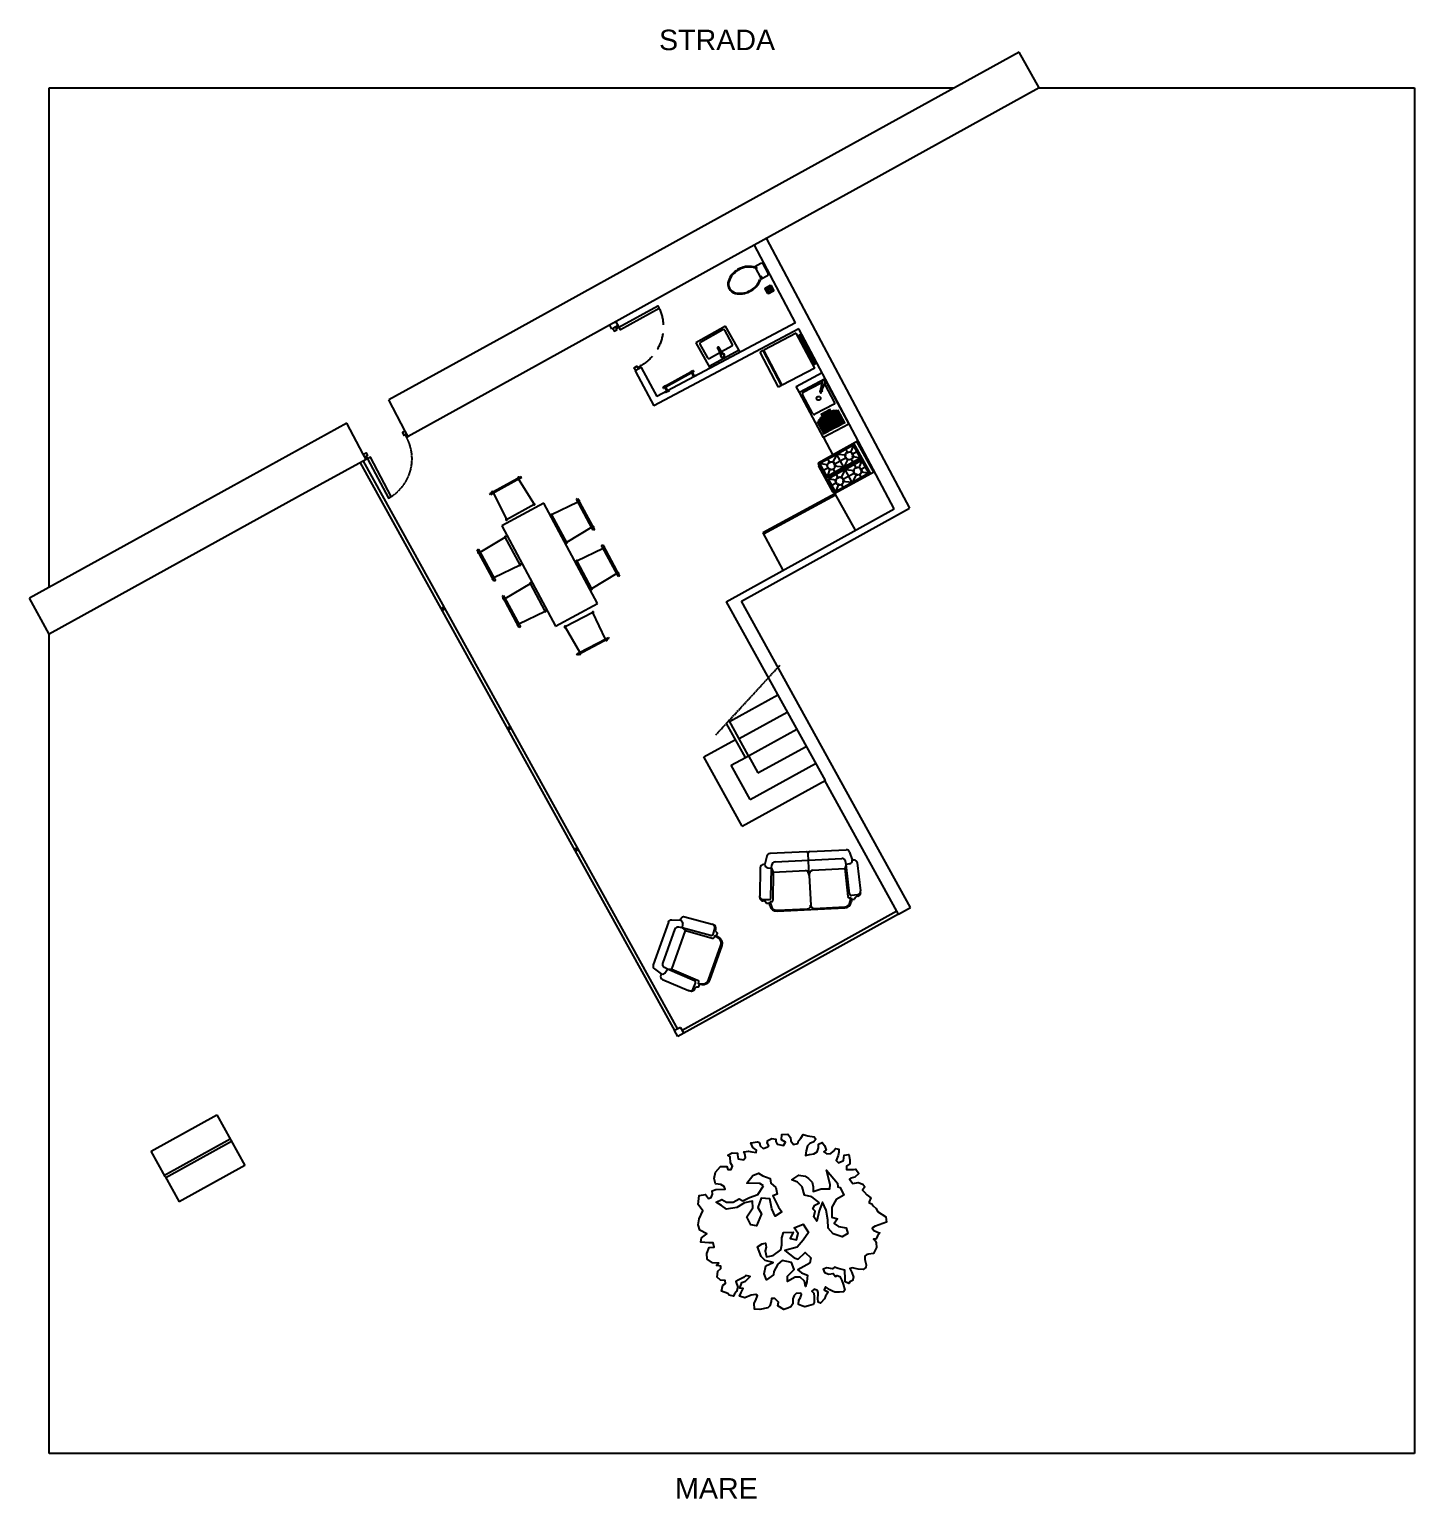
# Model space of a CAD drawing. Header units: millimetres. Extents: x 1253 to 3282, y -1694 to 2809.
# Drawn here: x 1253 to 3282, y -1694 to 458 of the extents above; entities that cross this region are included whole.
import ezdxf

# ---------------------------------------------------------------- set-up
doc = ezdxf.new("R2010")
doc.units = ezdxf.units.MM
doc.linetypes.add('ACAD_ISO04W100', pattern=[30, 24, -3, 0, -3])
doc.linetypes.add('HIDDEN', pattern=[0.375, 0.25, -0.125])
for name, color, linetype in [('A-DOOR-FULL', 3, 'Continuous'), ('A-FLOOR-STRS', 3, 'Continuous'), ('A-FURN', 9, 'Continuous'), ('A-GLAZ-FULL', 4, 'Continuous'), ('A-WALL-FULL-EXTR', 1, 'Continuous'), ('A-WALL-FULL-INTR', 2, 'Continuous'), ('ALBERO_PRUNUS', 116, 'Continuous')]:
    doc.layers.add(name, color=color, linetype=linetype)
doc.styles.get("Standard").update_dxf_attribs({"font": 'arial.ttf'})

# ---------------------------------------------------------------- blocks, each defined once
blk = doc.blocks.new('DOOR-65')
for points in [[(-0.07, 0.74), (-0.07, 0.09), (-0.025, 0.09), (-0.025, 0.74), (-0.07, 0.74)], [(-0.675, 0.09), (-0.7, 0.09), (-0.7, 0), (-0.655, 0), (-0.655, 0.045), (-0.675, 0.045), (-0.675, 0.09)], [(-0.025, 0.09), (0, 0.09), (0, 0), (-0.045, 0), (-0.045, 0.045), (-0.025, 0.045), (-0.025, 0.09)]]:
    blk.add_lwpolyline(points)
at = {"linetype": 'HIDDEN'}
blk.add_arc((-0.022, 0.089), 0.653, 94.2076, 179.8995, dxfattribs=at)

msp = doc.modelspace()

# ---------------------------------------------------------------- linework, layer by layer
at = {"linetype": 'ACAD_ISO04W100', "ltscale": 0.1}
msp.add_line((2258.2, -575.3), (2352.1, -473.2), dxfattribs=at)
at = {"layer": 'A-DOOR-FULL'}
for points in [[(1805.3, -139.5), (1807.5, -138.3), (1803.3, -130.4), (1799.3, -132.5), (1801.4, -136.5), (1803.1, -135.5), (1805.3, -139.5)], [(1748.3, -170.8), (1746.1, -172), (1741.9, -164), (1745.9, -161.9), (1748, -165.9), (1746.2, -166.8), (1748.3, -170.8)], [(1782.7, -226.2), (1752.3, -168.7), (1748.3, -170.8), (1778.7, -228.3), (1782.7, -226.2)]]:
    msp.add_lwpolyline(points, dxfattribs=at)
at = {"layer": 'A-DOOR-FULL', "linetype": 'HIDDEN'}
msp.add_arc((1748, -170.9), 65.3, 302.0952, 28.7063, dxfattribs=at)
at = {"layer": 'A-FLOOR-STRS', "ltscale": 0.1}
for p, q in [((2278.5, -555.6), (2348.9, -516.7)), ((2292.3, -580.7), (2362.8, -541.8)), ((2306.2, -605.8), (2376.7, -566.9)), ((2240.9, -607.5), (2287.3, -581.9)), ((2320, -630.9), (2390.5, -592)), ((2296.9, -709), (2240.9, -607.5)), ((2280.9, -619.7), (2301.8, -608.2)), ((2308.6, -669.9), (2280.9, -619.7)), ((2306.2, -605.8), (2320, -630.9)), ((2308.6, -669.9), (2404.4, -617)), ((2296.9, -709), (2418.3, -642.1))]:
    msp.add_line(p, q, dxfattribs=at)
at = {"layer": 'A-FURN'}
for p, q in [((2324.3, 115.4), (2315.2, 110.4)), ((2315.2, 110.4), (2324.9, 92.8)), ((2315.7, 109.6), (2317, 110.3)), ((2315.7, 109.6), (2317.2, 106.9)), ((2317, 110.3), (2318.5, 107.7)), ((2317.2, 106.9), (2318.5, 107.7)), ((2323, 96.3), (2324.3, 97)), ((2324.3, 97), (2325.7, 94.4)), ((2324.4, 93.7), (2325.7, 94.4)), ((2324.9, 92.8), (2334, 97.8)), ((2330.4, 78.1), (2330.8, 79.4)), ((2334.3, 71.1), (2330.4, 78.1)), ((2330.8, 79.4), (2337.8, 83.3)), ((2331, 78.1), (2331.2, 79.1)), ((2334.6, 71.5), (2331, 78.1)), ((2331.2, 79.1), (2337.9, 82.8)), ((2332, 78.3), (2332.1, 78.4)), ((2335.3, 72.3), (2332, 78.3)), ((2332.1, 78.4), (2338, 81.7)), ((2335.6, 70.7), (2334.3, 71.1)), ((2335.6, 71.2), (2334.6, 71.5)), ((2335.4, 72.3), (2335.3, 72.3)), ((2341.4, 75.5), (2335.4, 72.3)), ((2342.2, 74.9), (2335.6, 71.2)), ((2342.6, 74.5), (2335.6, 70.7)), ((2337.8, 83.3), (2339.2, 82.9)), ((2337.9, 82.8), (2338.8, 82.5)), ((2338, 81.7), (2338.2, 81.6)), ((2338.2, 81.6), (2341.4, 75.7)), ((2338.8, 82.5), (2342.5, 75.8)), ((2339.2, 82.9), (2343, 75.9)), ((2341.4, 75.7), (2341.4, 75.5)), ((2342.5, 75.8), (2342.2, 74.9)), ((2343, 75.9), (2342.6, 74.5)), ((2272.6, 23.6), (2229.1, -0.9)), ((2294, -14.7), (2272.6, 23.6)), ((2268.7, 18.2), (2235.6, -0.5)), ((2282.4, -2.6), (2271.4, 17.4)), ((2229.1, -0.9), (2249.6, -37.8)), ((2234.9, -3.2), (2245.9, -23.1)), ((2292.4, -11.9), (2248.4, -35.6)), ((2248.6, -23.9), (2264.1, -15.3)), ((2266.5, -13.9), (2281.8, -5.4)), ((2223.6, -42.6), (2221.9, -43.5)), ((2223.8, -42.8), (2223.6, -42.6)), ((2224.1, -42.6), (2223.8, -42.8)), ((2224.3, -43.8), (2223.8, -42.8)), ((2224.7, -43.6), (2224.1, -42.6)), ((2225.2, -43.4), (2224.6, -42.3)), ((2224.7, -42.3), (2224.6, -42.3)), ((2225.3, -43.3), (2224.7, -42.3)), ((2225.5, -41.8), (2225.3, -41.9)), ((2225.9, -43), (2225.3, -41.9)), ((2226, -42.9), (2225.5, -41.8)), ((2225.9, -43), (2226, -42.9)), ((2184.5, -64.2), (2182.7, -65.2)), ((2184.6, -64.4), (2184.5, -64.2)), ((2184.6, -64.4), (2185.1, -65.5)), ((2184.7, -64.4), (2184.6, -64.4)), ((2184.8, -64.4), (2184.7, -64.4)), ((2221.9, -43.9), (2184.8, -64.4)), ((2185.3, -65.3), (2184.8, -64.4)), ((2185.3, -65.3), (2222.4, -44.8)), ((2222, -43.8), (2221.8, -43.8)), ((2221.8, -43.8), (2221.9, -43.9)), ((2221.9, -43.5), (2222, -43.8)), ((2222.4, -44.8), (2221.9, -43.9)), ((2222, -43.8), (2222.6, -44.8)), ((2222.4, -44.8), (2222.4, -44.9)), ((2222.4, -44.9), (2222.6, -44.8)), ((2222.6, -44.8), (2222.7, -45)), ((2222.7, -45), (2224.5, -44)), ((2226.1, -50.3), (2223.1, -44.8)), ((2224, -51.4), (2229.2, -48.6)), ((2227.1, -49.7), (2224.1, -44.2)), ((2224.3, -43.8), (2224.7, -43.6)), ((2224.5, -44), (2224.3, -43.8)), ((2229.4, -49), (2224.3, -51.9)), ((2225.2, -43.4), (2225.3, -43.3)), ((2417.7, -54), (2380.6, -73.6)), ((2411.4, -60.6), (2386.3, -73.9)), ((2413.9, -60.7), (2412.9, -60.4)), ((2417.7, -61.9), (2417.1, -61.7)), ((2417.7, -54), (2452.9, -120.2)), ((2432.2, -88), (2418.9, -62.8)), ((2181.2, -66.3), (2181.1, -66.4)), ((2181.1, -66.4), (2181.7, -67.4)), ((2181.8, -67.3), (2181.2, -66.3)), ((2181.7, -67.4), (2181.8, -67.3)), ((2182, -65.9), (2181.8, -66)), ((2182.4, -67), (2181.8, -66)), ((2182.6, -66.9), (2182, -65.9)), ((2182.8, -65.4), (2182.4, -65.6)), ((2183, -66.7), (2182.4, -65.6)), ((2182.4, -67), (2182.6, -66.9)), ((2182.7, -65.2), (2182.8, -65.4)), ((2183.4, -66.5), (2182.8, -65.4)), ((2183, -66.7), (2183.4, -66.5)), ((2183.4, -66.5), (2183.5, -66.7)), ((2183.5, -66.7), (2185.3, -65.7)), ((2186.9, -71.9), (2183.9, -66.5)), ((2190, -70.2), (2184.8, -73.1)), ((2187.9, -71.4), (2184.9, -65.9)), ((2185.1, -65.5), (2185.3, -65.4)), ((2185.3, -65.7), (2185.1, -65.5)), ((2185.1, -73.5), (2190.2, -70.7)), ((2185.3, -65.4), (2185.3, -65.3)), ((2400.4, -104.9), (2385.4, -76.6)), ((2411.7, -70), (2411.3, -71.5)), ((2413.9, -70.7), (2413.4, -72.1)), ((2431.4, -90.7), (2403.1, -105.7)), ((2426.3, -130.5), (2412.4, -104.3)), ((2428.1, -129.5), (2414.2, -103.4)), ((2429.8, -128.6), (2416, -102.5)), ((2431.6, -127.6), (2417.7, -101.5)), ((2433.4, -126.7), (2419.5, -100.6)), ((2435.1, -125.8), (2421.3, -99.6)), ((2436.9, -124.8), (2423, -98.7)), ((2438.7, -123.9), (2424.8, -97.8)), ((2440.4, -122.9), (2428.1, -99.7)), ((2442.2, -122), (2430.2, -99.3)), ((2444, -121.1), (2432.3, -99.1)), ((2445.7, -120.1), (2434.5, -98.9)), ((2447.5, -119.2), (2436.8, -99)), ((2417.5, -135.1), (2407.4, -116.2)), ((2419.2, -134.2), (2408.6, -114.1)), ((2421, -133.3), (2409.8, -112.2)), ((2422.8, -132.3), (2411.1, -110.4)), ((2424.5, -131.4), (2412.5, -108.8)), ((2452.9, -120.2), (2415.8, -139.9)), ((1927.3, -221.8), (1972.7, -196.6)), ((1971.1, -199.8), (1930.9, -222.1)), ((1967.5, -199.5), (1968.4, -201.2)), ((1969.3, -200.8), (1992, -237.4)), ((1973.7, -198.3), (1971.1, -199.8)), ((1928.2, -223.6), (1927.3, -221.8)), ((1930.9, -222.1), (1928.2, -223.6)), ((1932.5, -218.9), (1933.5, -220.7)), ((1932.6, -221.2), (1951.7, -259.7)), ((2056.4, -234.3), (2017.7, -253.1)), ((2054, -229.9), (2055.8, -229)), ((2077.4, -273), (2054, -229.9)), ((2055.8, -229), (2080.6, -274.7)), ((2058.7, -234.2), (2056.9, -235.2)), ((2432.8, -222.1), (2327, -279.2)), ((1951.7, -259.7), (1992, -237.4)), ((2017.7, -253.1), (2039.6, -293.5)), ((2076.5, -271.2), (2039.6, -293.5)), ((2077.7, -269.4), (2076, -270.3)), ((1912.9, -307.8), (1949.8, -285.5)), ((1971.7, -326), (1949.8, -285.5)), ((2090.8, -297.7), (2092.6, -296.8)), ((2092.3, -300.4), (2090.8, -297.7)), ((2114.2, -340.8), (2092.3, -300.4)), ((2092.6, -296.8), (2117.4, -342.5)), ((1908.8, -304.4), (1910.6, -303.4)), ((1933.6, -350.1), (1908.8, -304.4)), ((1910.6, -303.4), (1912, -306.1)), ((1911.7, -309.6), (1913.4, -308.7)), ((1912, -306.1), (1933.9, -346.5)), ((2093.2, -302.1), (2054.5, -320.9)), ((2054.5, -320.9), (2076.4, -361.3)), ((2095.5, -302), (2093.7, -303)), ((1930.7, -344.8), (1932.5, -343.8)), ((1933, -344.7), (1971.7, -326)), ((2113.3, -339), (2076.4, -361.3)), ((2114.5, -337.2), (2112.8, -338.2)), ((2115.6, -343.4), (2114.2, -340.8)), ((2117.4, -342.5), (2115.6, -343.4)), ((1935.4, -349.1), (1933.6, -350.1)), ((1933.9, -346.5), (1935.4, -349.1)), ((1949.8, -375.6), (1986.6, -353.4)), ((2008.5, -393.8), (1986.6, -353.4)), ((1945.6, -372.2), (1947.4, -371.2)), ((1970.4, -417.9), (1945.6, -372.2)), ((1947.4, -371.2), (1948.8, -373.9)), ((1948.5, -377.5), (1950.2, -376.5)), ((1948.8, -373.9), (1970.7, -414.3)), ((1969.8, -412.5), (2008.5, -393.8)), ((2078.3, -395.7), (2037.5, -417)), ((2096.5, -434.8), (2078.3, -395.7)), ((1967.6, -412.6), (1969.3, -411.7)), ((1972.2, -416.9), (1970.4, -417.9)), ((1970.7, -414.3), (1972.2, -416.9)), ((2059.2, -454.2), (2037.5, -417)), ((2101.8, -434.2), (2055.7, -458.3)), ((2057.5, -455.1), (2098.2, -433.8)), ((2096.5, -437), (2095.6, -435.2)), ((2098.2, -433.8), (2100.9, -432.5)), ((2100.9, -432.5), (2101.8, -434.2)), ((2054.8, -456.5), (2057.5, -455.1)), ((2055.7, -458.3), (2054.8, -456.5)), ((2061, -455.5), (2060.1, -453.8)), ((2333, -752.7), (2330, -764.7)), ((2390.9, -746.3), (2337.6, -748.9)), ((2395.1, -781.1), (2393.5, -748.7)), ((2395.9, -746), (2449.1, -743.4)), ((2454, -746.7), (2458.2, -758.3)), ((2323.2, -769.7), (2322.5, -811)), ((2330, -764.7), (2327.9, -764.8)), ((2334.5, -769.8), (2339.7, -770.3)), ((2339, -813.8), (2339.7, -770.3)), ((2339.7, -770.3), (2340.3, -765.5)), ((2339.7, -770.3), (2342.3, -776.2)), ((2342.3, -776.2), (2389.7, -773.9)), ((2399.7, -773.4), (2447.1, -771)), ((2449.1, -764.9), (2447.1, -771)), ((2447.1, -771), (2451.7, -811.8)), ((2449.1, -764.9), (2448.1, -760.2)), ((2454.2, -763.9), (2449.1, -764.9)), ((2454.1, -808.1), (2449.1, -764.9)), ((2458.2, -758.3), (2460.3, -758.2)), ((2465.5, -762.7), (2470.3, -803.7)), ((2342.3, -776.2), (2341.8, -817.2)), ((2395.1, -781.1), (2397.2, -824.6)), ((2322.6, -813.3), (2322.5, -811)), ((2327.4, -816.1), (2336.4, -816.3)), ((2454.3, -814), (2456.2, -813.9)), ((2455.1, -819.4), (2456.2, -813.9)), ((2456.2, -813.9), (2457.3, -816.2)), ((2457.3, -816.2), (2456.6, -819.7)), ((2465.9, -809.3), (2456.9, -810.3)), ((2457.3, -816.2), (2461.3, -816)), ((2461.3, -816), (2461.4, -815.5)), ((2465.8, -811.5), (2466, -811.5)), ((2470.4, -806), (2470.3, -803.7)), ((2327.8, -818.4), (2327.5, -818.4)), ((2332.6, -822.3), (2332.4, -821.9)), ((2336.7, -822.1), (2332.6, -822.3)), ((2336.7, -822.1), (2337.5, -819.8)), ((2337.7, -825.5), (2336.7, -822.1)), ((2339.4, -819.7), (2337.5, -819.8)), ((2337.5, -819.8), (2339.2, -825.2)), ((2347.9, -832), (2392.5, -829.8)), ((2402.5, -829.3), (2447, -827.1))]:
    msp.add_line(p, q, dxfattribs=at)
at = {"layer": 'A-FURN', "ltscale": 0.1}
for p, q in [((2334.9, 101), (2327.5, 114.5)), ((2405.3, -31.2), (2382.9, 11.2)), ((2224, -51.4), (2224.3, -51.9)), ((2229.2, -48.6), (2229.4, -49)), ((2375.9, -64.8), (2413.9, -44.7)), ((2184.8, -73.1), (2185.1, -73.5)), ((2190, -70.2), (2190.2, -70.7)), ((2380.6, -73.6), (2375.9, -64.8)), ((2415.8, -139.9), (2429.5, -165.3)), ((2489.6, -190.4), (2465, -145.7)), ((1972.7, -196.6), (1973.7, -198.3)), ((2327.9, -280.9), (2433.7, -223.8)), ((2432.8, -222.1), (2462.3, -275.6)), ((2379.9, -250.6), (2380.8, -252.3)), ((2078.8, -275.6), (2077.4, -273)), ((2080.6, -274.7), (2078.8, -275.6)), ((2327, -279.2), (2356.6, -334.1)), ((2345, -761.1), (2442.9, -756.2)), ((2348, -833.5), (2447.1, -828.6))]:
    msp.add_line(p, q, dxfattribs=at)
at = {"layer": 'A-FURN', "ltscale": 0.001}
for p, q in [((2376.1, 13.3), (2328.4, -11.9)), ((2403.2, -38), (2376.1, 13.3)), ((2382.9, 11.2), (2378.5, 8.9)), ((2402.6, -32.6), (2380.2, 9.8)), ((2403.5, -32.2), (2381.1, 10.3)), ((2327.5, -12.3), (2323.1, -14.7)), ((2350.1, -66), (2323.1, -14.7)), ((2354.6, -63.6), (2327.5, -12.3)), ((2328.8, -12.8), (2328, -13.2)), ((2355.5, -63.2), (2328.4, -11.9)), ((2403.2, -38), (2355.5, -63.2)), ((2405.3, -31.2), (2400.9, -33.6)), ((2354.6, -63.6), (2350.1, -66)), ((2355, -62.3), (2354.1, -62.8)), ((2415.8, -139.9), (2380.6, -73.6)), ((2466.9, -144.7), (2408.1, -177.1)), ((2485.2, -192.8), (2460.6, -148.1)), ((2435.3, -164.4), (2410.8, -177.9)), ((2472.9, -170.5), (2420.4, -199.4)), ((2422.2, -171.6), (2425.5, -177.6)), ((2435.3, -164.4), (2428.8, -177.3)), ((2459.8, -150.8), (2435.3, -164.4)), ((2449.8, -165.7), (2435.3, -164.4)), ((2445.7, -183.2), (2435.3, -164.4)), ((2440.5, -173.8), (2450.2, -168.4)), ((2470.2, -169.7), (2445.7, -183.2)), ((2452.2, -170.2), (2445.7, -183.2)), ((2448.5, -157.1), (2451.7, -163.1)), ((2459.8, -150.8), (2455, -162.8)), ((2455.5, -170), (2458.8, -175.9)), ((2457.1, -164.6), (2465, -160.3)), ((2469.9, -169.8), (2457.5, -167.3)), ((2470.2, -169.7), (2459.8, -150.8)), ((2432.7, -221.7), (2408.1, -177.1)), ((2432.7, -221.7), (2408.1, -177.1)), ((2423.5, -180.2), (2410.8, -177.9)), ((2421.2, -196.7), (2410.8, -177.9)), ((2416, -187.3), (2423.9, -182.9)), ((2445.7, -183.2), (2421.2, -196.7)), ((2426, -184.7), (2421.2, -196.7)), ((2445.9, -187.7), (2423.1, -200.2)), ((2429.3, -184.5), (2432.6, -190.4)), ((2430.8, -179.1), (2440.5, -173.8)), ((2445.7, -183.2), (2431.2, -181.8)), ((2490.8, -189.7), (2432.7, -221.7)), ((2447.6, -186.7), (2441.1, -199.7)), ((2472.1, -173.2), (2445.6, -187.8)), ((2447.6, -186.7), (2462.1, -188.1)), ((2458, -205.5), (2447.6, -186.7)), ((2452.8, -196.1), (2462.5, -190.8)), ((2482.5, -192), (2458, -205.5)), ((2464.6, -192.5), (2458, -205.5)), ((2460.8, -179.4), (2464.1, -185.4)), ((2472.1, -173.2), (2467.3, -185.2)), ((2467.9, -192.3), (2471.1, -198.3)), ((2469.4, -187), (2477.3, -182.6)), ((2469.8, -189.6), (2482.5, -192)), ((2482.5, -192), (2472.1, -173.2)), ((2433.5, -219), (2423.1, -200.2)), ((2435.8, -202.6), (2423.1, -200.2)), ((2428.3, -209.6), (2436.2, -205.2)), ((2458, -205.5), (2433.5, -219)), ((2438.3, -207), (2433.5, -219)), ((2434.5, -193.9), (2437.8, -199.9)), ((2441.6, -206.8), (2444.9, -212.8)), ((2443.1, -201.4), (2452.8, -196.1)), ((2458, -205.5), (2443.5, -204.1)), ((2006.2, -235.6), (1944.7, -269)), ((2084.9, -382.8), (2006.2, -235.6)), ((1944.7, -269), (2023.4, -416.2)), ((2023.4, -416.2), (2084.9, -382.8))]:
    msp.add_line(p, q, dxfattribs=at)
at = {"layer": 'A-FURN', "ltscale": 4}
for p, q in [((2413.1, -67.1), (2414.2, -59.5)), ((2413.2, -64.3), (2413.3, -64)), ((2413.2, -64.6), (2413.2, -64.3)), ((2413.3, -63.7), (2413.4, -63.5)), ((2413.3, -64), (2413.3, -63.7)), ((2413.4, -63.2), (2413.5, -62.9)), ((2413.4, -63.5), (2413.4, -63.2)), ((2413.5, -62.6), (2413.6, -62.3)), ((2413.5, -62.9), (2413.5, -62.6)), ((2413.6, -62.1), (2413.7, -61.8)), ((2413.6, -62.3), (2413.6, -62.1)), ((2413.7, -61.8), (2413.8, -61)), ((2413.8, -61), (2413.9, -60.8)), ((2413.9, -60.5), (2414, -60.4)), ((2413.9, -60.6), (2413.9, -60.5)), ((2413.9, -60.7), (2413.9, -60.6)), ((2413.9, -60.6), (2413.9, -60.6)), ((2413.9, -60.8), (2413.9, -60.7)), ((2414, -60.2), (2414.1, -60.1)), ((2414, -60.3), (2414, -60.2)), ((2414, -60.4), (2414, -60.3)), ((2414, -60.3), (2414, -60.3)), ((2414, -60.4), (2414, -60.4)), ((2414.1, -59), (2414.1, -58.9)), ((2414.1, -58.9), (2414.1, -58.9)), ((2414.1, -58.9), (2414.1, -58.9)), ((2414.1, -58.9), (2414.1, -58.9)), ((2414.2, -59), (2414.1, -59)), ((2414.1, -59), (2414.1, -59)), ((2414.1, -59.8), (2414.1, -59.7)), ((2414.1, -59.7), (2414.2, -59.7)), ((2414.1, -59.9), (2414.1, -59.8)), ((2414.1, -60), (2414.1, -59.9)), ((2414.1, -59.9), (2414.1, -59.9)), ((2414.1, -60.1), (2414.1, -60)), ((2414.1, -60.1), (2414.1, -60.1)), ((2414.2, -59.1), (2414.2, -59)), ((2414.2, -59.2), (2414.2, -59.1)), ((2414.2, -59.1), (2414.2, -59.1)), ((2414.2, -59.1), (2414.2, -59.1)), ((2414.2, -59.3), (2414.2, -59.2)), ((2414.2, -59.2), (2414.2, -59.2)), ((2414.2, -59.2), (2414.2, -59.2)), ((2414.2, -59.2), (2414.2, -59.2)), ((2414.2, -59.4), (2414.2, -59.3)), ((2414.2, -59.3), (2414.2, -59.3)), ((2414.2, -59.3), (2414.2, -59.3)), ((2414.2, -59.5), (2414.2, -59.4)), ((2414.2, -59.4), (2414.2, -59.4)), ((2414.2, -59.4), (2414.2, -59.4)), ((2414.2, -59.5), (2414.2, -59.5)), ((2414.2, -59.6), (2414.2, -59.5)), ((2414.2, -59.7), (2414.2, -59.6)), ((2417.5, -60.6), (2414.3, -67.5)), ((2415.9, -64.8), (2416, -64.5)), ((2416, -64.5), (2416.1, -64.3)), ((2416.1, -64.3), (2416.2, -64)), ((2416.2, -64), (2416.3, -63.7)), ((2416.3, -63.7), (2416.4, -63.5)), ((2416.4, -63.5), (2416.5, -63.2)), ((2416.5, -63.2), (2416.6, -63)), ((2416.6, -62.9), (2416.7, -62.8)), ((2416.6, -63), (2416.6, -62.9)), ((2416.6, -62.9), (2416.6, -62.9)), ((2416.7, -62.7), (2416.8, -62.6)), ((2416.7, -62.8), (2416.7, -62.7)), ((2416.7, -62.7), (2416.7, -62.7)), ((2416.8, -62.5), (2416.8, -62.4)), ((2416.8, -62.4), (2416.9, -62.4)), ((2416.8, -62.6), (2416.8, -62.5)), ((2416.8, -62.5), (2416.8, -62.5)), ((2416.9, -62.2), (2417, -62.1)), ((2416.9, -62.3), (2416.9, -62.2)), ((2416.9, -62.2), (2416.9, -62.2)), ((2416.9, -62.4), (2416.9, -62.3)), ((2417, -62), (2417, -61.9)), ((2417, -61.9), (2417.1, -61.9)), ((2417, -62.1), (2417, -62)), ((2417, -62), (2417, -62)), ((2417.1, -61.7), (2417.2, -61.6)), ((2417.1, -61.8), (2417.1, -61.7)), ((2417.1, -61.7), (2417.1, -61.7)), ((2417.1, -61.9), (2417.1, -61.8)), ((2417.2, -61.4), (2417.2, -61.3)), ((2417.2, -61.3), (2417.3, -61.3)), ((2417.2, -61.5), (2417.2, -61.4)), ((2417.2, -61.6), (2417.2, -61.5)), ((2417.2, -61.5), (2417.2, -61.5)), ((2417.3, -61.1), (2417.3, -61)), ((2417.3, -61), (2417.4, -61)), ((2417.3, -61.2), (2417.3, -61.1)), ((2417.3, -61.1), (2417.3, -61.1)), ((2417.3, -61.3), (2417.3, -61.2)), ((2417.4, -60.8), (2417.5, -60.7)), ((2417.4, -60.9), (2417.4, -60.8)), ((2417.4, -60.8), (2417.4, -60.8)), ((2417.4, -61), (2417.4, -60.9)), ((2417.5, -60.7), (2417.5, -60.6)), ((2411.2, -71.9), (2411.3, -71.8)), ((2411.2, -72), (2411.2, -71.9)), ((2411.2, -71.9), (2411.2, -71.9)), ((2411.2, -71.9), (2411.2, -71.9)), ((2411.2, -72.1), (2411.2, -72)), ((2411.2, -72), (2411.2, -72)), ((2411.2, -72), (2411.2, -72)), ((2411.2, -72.2), (2411.2, -72.1)), ((2411.2, -72.1), (2411.2, -72.1)), ((2411.2, -72.1), (2411.2, -72.1)), ((2411.2, -72.3), (2411.2, -72.2)), ((2411.2, -72.2), (2411.2, -72.2)), ((2411.2, -72.2), (2411.2, -72.2)), ((2411.2, -72.4), (2411.2, -72.3)), ((2411.2, -72.3), (2411.2, -72.3)), ((2411.2, -72.3), (2411.2, -72.3)), ((2411.3, -71.6), (2411.3, -71.5)), ((2411.3, -71.5), (2411.3, -71.5)), ((2411.3, -71.7), (2411.3, -71.6)), ((2411.3, -71.6), (2411.3, -71.6)), ((2411.3, -71.8), (2411.3, -71.7)), ((2411.3, -71.7), (2411.3, -71.7)), ((2411.3, -71.7), (2411.3, -71.7)), ((2411.3, -71.8), (2411.3, -71.8)), ((2411.3, -71.8), (2411.3, -71.8)), ((2411.7, -70), (2411.8, -70)), ((2411.8, -69.8), (2411.8, -69.7)), ((2411.8, -69.7), (2411.9, -69.7)), ((2411.8, -69.9), (2411.8, -69.8)), ((2411.8, -69.8), (2411.8, -69.8)), ((2411.8, -70), (2411.8, -69.9)), ((2411.8, -69.9), (2411.8, -69.9)), ((2411.9, -69.5), (2411.9, -69.4)), ((2411.9, -69.4), (2412, -69.4)), ((2411.9, -69.6), (2411.9, -69.5)), ((2411.9, -69.5), (2411.9, -69.5)), ((2411.9, -69.7), (2411.9, -69.6)), ((2411.9, -69.6), (2411.9, -69.6)), ((2412, -69.1), (2412.1, -69)), ((2412, -69.2), (2412, -69.1)), ((2412, -69.3), (2412, -69.2)), ((2412, -69.4), (2412, -69.3)), ((2412, -69.3), (2412, -69.3)), ((2412.1, -68.8), (2412.2, -68.7)), ((2412.1, -68.9), (2412.1, -68.8)), ((2412.1, -69), (2412.1, -68.9)), ((2412.2, -68.4), (2412.3, -68.3)), ((2412.2, -68.5), (2412.2, -68.4)), ((2412.2, -68.6), (2412.2, -68.5)), ((2412.2, -68.7), (2412.2, -68.6)), ((2412.3, -68), (2412.4, -67.9)), ((2412.3, -68.1), (2412.3, -68)), ((2412.3, -68.2), (2412.3, -68.1)), ((2412.3, -68.3), (2412.3, -68.2)), ((2412.4, -67.6), (2412.5, -67.5)), ((2412.4, -67.7), (2412.4, -67.6)), ((2412.4, -67.8), (2412.4, -67.7)), ((2412.4, -67.9), (2412.4, -67.8)), ((2412.5, -67.3), (2412.6, -67.1)), ((2412.5, -67.4), (2412.5, -67.3)), ((2412.5, -67.5), (2412.5, -67.4)), ((2412.6, -67.1), (2412.7, -66.8)), ((2412.7, -66.5), (2412.8, -66.2)), ((2412.7, -66.8), (2412.7, -66.5)), ((2412.8, -66.2), (2412.9, -66)), ((2412.9, -65.7), (2413, -65.4)), ((2412.9, -66), (2412.9, -65.7)), ((2413, -65.1), (2413.1, -64.8)), ((2413, -65.4), (2413, -65.1)), ((2413, -72.9), (2413.1, -72.9)), ((2413.1, -64.8), (2413.2, -64.6)), ((2413.1, -72.8), (2413.1, -72.7)), ((2413.1, -72.7), (2413.1, -72.7)), ((2413.1, -72.7), (2413.2, -72.7)), ((2413.1, -72.9), (2413.1, -72.8)), ((2413.1, -72.8), (2413.1, -72.8)), ((2413.1, -72.8), (2413.1, -72.8)), ((2413.1, -72.8), (2413.1, -72.8)), ((2413.2, -72.6), (2413.2, -72.5)), ((2413.2, -72.5), (2413.3, -72.5)), ((2413.2, -72.7), (2413.2, -72.6)), ((2413.2, -72.6), (2413.2, -72.6)), ((2413.2, -72.6), (2413.2, -72.6)), ((2413.2, -72.6), (2413.2, -72.6)), ((2413.3, -72.4), (2413.3, -72.3)), ((2413.3, -72.3), (2413.4, -72.3)), ((2413.3, -72.5), (2413.3, -72.4)), ((2413.3, -72.4), (2413.3, -72.4)), ((2413.3, -72.4), (2413.3, -72.4)), ((2413.3, -72.4), (2413.3, -72.4)), ((2413.3, -72.5), (2413.3, -72.5)), ((2413.4, -72.2), (2413.4, -72.1)), ((2413.4, -72.1), (2413.4, -72.1)), ((2413.4, -72.3), (2413.4, -72.2)), ((2413.4, -72.2), (2413.4, -72.2)), ((2413.9, -70.4), (2413.9, -70.3)), ((2413.9, -70.3), (2414, -70.3)), ((2413.9, -70.5), (2413.9, -70.4)), ((2413.9, -70.6), (2413.9, -70.5)), ((2413.9, -70.5), (2413.9, -70.5)), ((2413.9, -70.7), (2413.9, -70.6)), ((2413.9, -70.6), (2413.9, -70.6)), ((2414, -70), (2414.1, -69.9)), ((2414, -70.1), (2414, -70)), ((2414, -70), (2414, -70)), ((2414, -70.2), (2414, -70.1)), ((2414, -70.1), (2414, -70.1)), ((2414, -70.3), (2414, -70.2)), ((2414, -70.2), (2414, -70.2)), ((2414.1, -69.7), (2414.2, -69.6)), ((2414.1, -69.8), (2414.1, -69.7)), ((2414.1, -69.9), (2414.1, -69.8)), ((2414.1, -69.9), (2414.1, -69.9)), ((2414.2, -69.4), (2414.3, -69.3)), ((2414.2, -69.5), (2414.2, -69.4)), ((2414.2, -69.4), (2414.2, -69.4)), ((2414.2, -69.6), (2414.2, -69.5)), ((2414.3, -69), (2414.4, -68.9)), ((2414.3, -69.1), (2414.3, -69)), ((2414.3, -69.2), (2414.3, -69.1)), ((2414.3, -69.3), (2414.3, -69.2)), ((2414.4, -68.8), (2414.4, -68.7)), ((2414.4, -68.7), (2414.5, -68.7)), ((2414.4, -68.9), (2414.4, -68.8)), ((2414.5, -68.4), (2414.6, -68.3)), ((2414.5, -68.5), (2414.5, -68.4)), ((2414.5, -68.6), (2414.5, -68.5)), ((2414.5, -68.7), (2414.5, -68.6)), ((2414.6, -68.1), (2414.7, -67.9)), ((2414.6, -68.2), (2414.6, -68.1)), ((2414.6, -68.3), (2414.6, -68.2)), ((2414.7, -67.9), (2414.8, -67.6)), ((2414.8, -67.6), (2414.9, -67.4)), ((2414.9, -67.4), (2415, -67.1)), ((2415, -67.1), (2415.1, -66.8)), ((2415.1, -66.8), (2415.2, -66.6)), ((2415.2, -66.6), (2415.3, -66.3)), ((2415.3, -66.3), (2415.4, -66.1)), ((2415.4, -66.1), (2415.5, -65.8)), ((2415.5, -65.8), (2415.6, -65.5)), ((2415.6, -65.5), (2415.7, -65.3)), ((2415.7, -65.3), (2415.8, -65)), ((2415.8, -65), (2415.9, -64.8))]:
    msp.add_line(p, q, dxfattribs=at)
for points in [[(2263.3, -8.8, 0.150311), (2263.1, -8, 1), (2260.9, -9.3, 0.145063), (2261.4, -9.8)], [(2260.9, -8.6), (2260.9, -8.6), (2260.9, -8.7), (2260.9, -8.7), (2260.9, -8.7), (2260.9, -8.8), (2260.9, -8.8), (2260.9, -8.8), (2260.9, -8.9), (2260.9, -8.9), (2261, -8.9), (2261, -8.9), (2261, -9), (2261, -9), (2261, -9), (2261, -9.1), (2261, -9.1), (2261, -9.1), (2261, -9.2), (2261, -9.2), (2261.1, -9.2), (2261.1, -9.3), (2261.1, -9.3), (2261.1, -9.4), (2261.1, -9.4), (2261.2, -9.5), (2261.2, -9.5), (2261.2, -9.6), (2261.3, -9.6), (2261.3, -9.7), (2261.3, -9.7), (2261.3, -9.8), (2261.4, -9.8), (2261.4, -9.8), (2261.4, -9.9), (2261.5, -9.9), (2261.5, -10), (2261.5, -10), (2261.5, -10.1), (2261.6, -10.1), (2261.6, -10.2), (2261.6, -10.3), (2261.7, -10.3), (2261.7, -10.4), (2261.8, -10.5), (2261.8, -10.6), (2261.8, -10.7), (2261.9, -10.7), (2261.9, -10.8), (2262, -10.9), (2262, -11), (2262.1, -11.1), (2262.1, -11.1), (2262.1, -11.2), (2262.2, -11.3), (2262.2, -11.4), (2262.3, -11.5), (2262.3, -11.5), (2262.4, -11.6), (2262.4, -11.7), (2262.4, -11.8), (2262.6, -12), (2262.7, -12.3), (2262.8, -12.5), (2262.9, -12.8), (2263.1, -13), (2263.2, -13.3), (2263.3, -13.5), (2263.4, -13.8), (2263.5, -14), (2263.6, -14.3), (2263.8, -14.5), (2263.9, -14.8), (2264, -15), (2264.1, -15.3), (2264.2, -15.5), (2264.3, -15.8), (2264.4, -16), (2264.5, -16.3), (2264.6, -16.5), (2264.7, -16.8), (2264.8, -16.9), (2264.8, -16.9), (2264.8, -17), (2264.9, -17), (2264.9, -17.1), (2264.9, -17.2), (2264.9, -17.2), (2265, -17.3), (2265, -17.4), (2265, -17.4), (2265, -17.5), (2265.1, -17.6), (2265.1, -17.6), (2265.1, -17.7), (2265.1, -17.7), (2265.2, -17.8), (2265.2, -17.9), (2265.2, -17.9), (2265.2, -18), (2265.3, -18), (2265.3, -18.1), (2265.3, -18.2), (2265.4, -18.2), (2265.4, -18.3), (2265.4, -18.3), (2265.5, -18.4), (2265.5, -18.5), (2265.5, -18.5), (2265.6, -18.6), (2265.6, -18.6), (2265.6, -18.7), (2265.7, -18.8), (2265.7, -18.8), (2265.7, -18.9), (2265.7, -18.9), (2265.8, -19), (2265.8, -19.1), (2263.1, -12, -0.75814), (2264.2, -11.4), (2268.9, -17.5), (2269, -17.5), (2269, -17.6), (2269, -17.6), (2269, -17.6), (2269, -17.6), (2269.1, -17.6), (2269.1, -17.7), (2269.1, -17.7), (2269.1, -17.7), (2269.2, -17.7), (2269.2, -17.7), (2269.2, -17.8), (2269.2, -17.8), (2269.2, -17.8), (2269.3, -17.8), (2269.3, -17.8), (2269.3, -17.9), (2269.3, -17.9), (2269.4, -17.9), (2269.4, -17.9), (2269.4, -17.9)], [(2265.5, -18.5, 0.243737), (2265.6, -21.2, 1), (2270.8, -18.4, 0.244286), (2268.5, -16.9)], [(2266, -19.9, 0.121688), (2266.2, -20.9, 1), (2270.2, -18.7, 0.123107), (2269.4, -17.9)], [(2417.3, -61.2, 0.243737), (2419.1, -59.3, 1), (2413.5, -57.6, 0.244286), (2414, -60.3)], [(2417.9, -60, 0.121688), (2418.5, -59, 1), (2414.2, -57.8, 0.123107), (2414.1, -58.9)], [(2411.2, -71.9, 0.150311), (2410.8, -72.5, 1), (2413.3, -73.3, 0.145063), (2413.3, -72.5)]]:
    msp.add_lwpolyline(points, format="xyb", dxfattribs=at)
for points in [[(2262.5, -7.7), (2262.5, -7.7), (2262.6, -7.7), (2262.6, -7.8), (2262.6, -7.8), (2262.6, -7.8), (2262.6, -7.8), (2262.7, -7.9), (2262.7, -7.9), (2262.7, -7.9), (2262.7, -7.9), (2262.8, -7.9), (2262.8, -8), (2262.8, -8), (2262.8, -8), (2262.8, -8), (2262.9, -8.1), (2262.9, -8.1), (2262.9, -8.1), (2262.9, -8.1), (2262.9, -8.2), (2263, -8.2), (2263, -8.3), (2263, -8.3), (2263.1, -8.3), (2263.1, -8.4), (2263.1, -8.4), (2263.1, -8.5), (2263.2, -8.5), (2263.2, -8.6), (2263.2, -8.6), (2263.3, -8.7), (2263.3, -8.7), (2263.3, -8.8), (2263.3, -8.8), (2263.4, -8.9), (2263.4, -8.9), (2263.4, -9), (2263.4, -9), (2263.5, -9.1), (2263.5, -9.1), (2263.5, -9.2), (2263.6, -9.3), (2263.6, -9.4), (2263.7, -9.5), (2263.7, -9.6), (2263.8, -9.6), (2263.8, -9.7), (2263.9, -9.8), (2263.9, -9.9), (2264, -10), (2264, -10.1), (2264.1, -10.2), (2264.1, -10.2), (2264.2, -10.3), (2264.2, -10.4), (2264.3, -10.5), (2264.3, -10.6), (2264.4, -10.7), (2264.4, -10.8), (2264.5, -10.8), (2264.6, -11.1), (2264.8, -11.3), (2264.9, -11.6), (2265.1, -11.8), (2265.2, -12.1), (2265.4, -12.3), (2265.5, -12.5), (2265.7, -12.8), (2265.9, -13), (2266, -13.2), (2266.2, -13.5), (2266.3, -13.7), (2266.5, -13.9), (2266.7, -14.2), (2266.8, -14.4), (2267, -14.6), (2267.1, -14.9), (2267.3, -15.1), (2267.5, -15.3), (2267.6, -15.6), (2268.1, -16.2), (2268.2, -16.4), (2268.3, -16.5), (2268.3, -16.5), (2268.3, -16.6), (2268.4, -16.6), (2268.4, -16.7), (2268.4, -16.7), (2268.5, -16.8), (2268.5, -16.9), (2268.5, -16.9), (2268.6, -17), (2268.6, -17), (2268.6, -17.1), (2268.7, -17.2), (2268.7, -17.2), (2268.7, -17.3), (2268.8, -17.3), (2268.8, -17.4), (2268.9, -17.4), (2268.9, -17.5)], [(2266, -19.9), (2266, -19.9), (2265.9, -19.8), (2265.9, -19.8), (2265.9, -19.8), (2265.9, -19.7), (2265.9, -19.7), (2265.9, -19.7), (2265.9, -19.6), (2265.9, -19.6), (2265.9, -19.6), (2265.9, -19.5), (2265.9, -19.5), (2265.9, -19.5), (2265.9, -19.5), (2265.9, -19.4), (2265.9, -19.4), (2265.9, -19.4), (2265.9, -19.3), (2265.9, -19.3), (2265.9, -19.3), (2265.8, -19.2), (2265.8, -19.1), (2265.8, -19.1)], [(2417.9, -60), (2417.9, -60), (2417.9, -60), (2417.9, -60), (2417.9, -60.1), (2417.9, -60.1), (2417.8, -60.1), (2417.8, -60.1), (2417.8, -60.2), (2417.8, -60.2), (2417.8, -60.2), (2417.7, -60.2), (2417.7, -60.3), (2417.7, -60.3), (2417.7, -60.3), (2417.7, -60.3), (2417.6, -60.4), (2417.6, -60.4), (2417.6, -60.4), (2417.6, -60.4), (2417.6, -60.5), (2417.5, -60.5), (2417.5, -60.6), (2417.5, -60.6)]]:
    msp.add_lwpolyline(points, dxfattribs=at)
at = {"layer": 'A-FURN', "ltscale": 0.001}
msp.add_lwpolyline([(2430.5, -218.5), (2409.7, -180.7), (2408.6, -181.4), (2429.4, -219.1)], close=True, dxfattribs=at)
at = {"layer": 'A-FURN'}
for points in [[(2188.9, -849.3), (2166.7, -912.1, 0.33005), (2168.4, -917.8), (2178.4, -925.1), (2177.7, -927.1, 0.394867), (2180.4, -933.4), (2218.4, -949.7, 0.414214), (2225, -947.1), (2228.5, -938.8, 0.414214), (2227.2, -935.5), (2187.3, -918.3), (2193.7, -918.2), (2231.5, -934.2, -0.396542), (2232.8, -937.3), (2232.2, -939.1)], [(2178.7, -925.3, 0.369416), (2184.8, -922.9), (2187.3, -918.3), (2183, -915.9, -0.366122), (2180.7, -909.9), (2198.7, -859)], [(2188.9, -849.3, -0.33005), (2193.8, -846), (2206.2, -846.6), (2206.9, -844.6, -0.394867), (2212.9, -841.4), (2252.8, -852.6, -0.414214), (2256.2, -858.7), (2253.8, -867.5, -0.414214), (2250.7, -869.2), (2208.8, -857.5), (2213.7, -861.6), (2253.1, -872.9, 0.396542), (2256.2, -871.3), (2256.8, -869.5)], [(2206.5, -846.7, -0.369416), (2209.7, -852.3), (2208.8, -857.5), (2204, -856.6, 0.366122), (2198.4, -859.9), (2198.7, -859)], [(2259.3, -869.4), (2260.7, -865.5), (2260.3, -865.3, -0.323545), (2258.2, -859.8), (2258.3, -859.5, 0.414214), (2254.9, -853.3), (2252.8, -852.6)], [(2193.7, -918.2), (2213.7, -861.6, -0.622538)], [(2265.6, -883, 0.372588), (2261.5, -872.6), (2256.8, -869.5), (2259.3, -869.4), (2262.3, -871.4, -0.370178), (2267, -883.5), (2248.9, -934.6, -0.370178), (2237.6, -941.1), (2234, -940.8), (2232.2, -939.1), (2237.8, -939.6, 0.372588), (2247.5, -934.1), (2265.6, -883, 0.414214)], [(2234, -940.8), (2232.7, -944.6), (2232.2, -944.6, 0.323545), (2227.2, -947.6), (2227.1, -947.9, -0.414214), (2220.5, -950.5), (2218.4, -949.7)]]:
    msp.add_lwpolyline(points, format="xyb", dxfattribs=at)
for centre, radius in [((2336.7, 77), 3.5), ((2336.7, 77), 0.8), ((2408.8, -82.3), 2.84)]:
    msp.add_circle(centre, radius, dxfattribs=at)
at = {"layer": 'A-FURN', "ltscale": 0.001}
for centre in [(2453.6, -166.5), (2427.4, -181), (2466, -188.9), (2439.7, -203.3)]:
    msp.add_circle(centre, 5.94, dxfattribs=at)
at = {"layer": 'A-FURN'}
for centre, radius, start, end in [((2306.8, 80), 31, 77.3361, 122.307), ((2306.8, 80), 30, 77.3361, 122.307), ((2314.1, 112.5), 3.37, 257.3361, 298.7543), ((2314.1, 112.5), 2.37, 257.3361, 298.7543), ((2325.4, 113.3), 2.37, 28.7543, 118.7543), ((2290.1, 85.2), 14.2, 160.929, 256.5797), ((2305.2, 79.9), 30.2, 119.8392, 160.929), ((2290.1, 85.2), 13.2, 160.929, 256.5797), ((2305.2, 79.9), 29.2, 119.8392, 160.929), ((2294.6, 102), 30, 295.2017, 340.1725), ((2294.6, 102), 31, 295.2017, 340.1725), ((2326.1, 90.7), 3.37, 118.7544, 160.1726), ((2326.1, 90.7), 2.37, 118.7544, 160.1726), ((2332.8, 99.8), 2.37, 298.7543, 28.7543), ((2293.8, 100.8), 30.2, 256.5797, 297.6695), ((2293.8, 100.8), 29.2, 256.5797, 297.6695), ((2269.7, 16.4), 2, 28.2789, 118.2789), ((2236.6, -2.2), 2, 120.351, 210.351), ((2280.7, -3.8), 2, 304.2871, 34.2871), ((2224.4, -42.4), 0.254, 213.9031, 23.9449), ((2225, -42.1), 0.338, 28.924, 208.924), ((2225.6, -43.1), 0.338, 208.924, 28.924), ((2247.7, -22.2), 2, 209.0943, 299.0943), ((2224.9, -43.5), 0.254, 33.9031, 203.9449), ((2412.3, -62.4), 2, 73.3611, 117.967), ((2417.1, -63.8), 2, 27.967, 73.3611), ((2181.5, -66.1), 0.338, 28.924, 208.924), ((2182.1, -67.2), 0.338, 208.924, 28.924), ((2182.2, -65.7), 0.254, 213.9031, 23.9449), ((2182.8, -66.8), 0.254, 33.9031, 203.9449), ((2387.1, -75.7), 2, 117.967, 207.967), ((2402.2, -104), 2, 207.967, 297.967), ((2430.5, -89), 2, 297.967, 27.967), ((1969.2, -198.5), 1, 29.0634, 209.0634), ((1930.8, -219.9), 1, 29.0634, 209.0634), ((1992, -237.4), 1, 209.0634, 120.3957), ((2057.7, -232.5), 1, 298.4928, 118.4928), ((2017.7, -253.1), 1, 27.1606, 298.4928), ((1951.7, -259.7), 1, 117.7312, 29.0634), ((2078.7, -271.1), 1, 298.4928, 118.4928), ((1949.8, -285.5), 1, 298.4928, 209.825), ((2039.6, -293.5), 1, 118.4928, 29.825), ((2094.5, -300.3), 1, 298.4928, 118.4928), ((1910.7, -307.9), 1, 118.4928, 298.4928), ((2054.5, -320.9), 1, 27.1606, 298.4928), ((1971.7, -326), 1, 207.1606, 118.4928), ((2115.5, -339), 1, 298.4928, 118.4928), ((1931.7, -346.6), 1, 118.4928, 298.4928), ((1986.6, -353.4), 1, 298.4928, 209.825), ((2076.4, -361.3), 1, 118.4928, 29.825), ((1947.5, -375.7), 1, 118.4928, 298.4928), ((2008.5, -393.8), 1, 207.1606, 118.4928), ((2078.3, -395.7), 1, 296.2518, 207.584), ((1968.5, -414.4), 1, 118.4928, 298.4928), ((2037.5, -417), 1, 27.584, 298.9162), ((2098.3, -436.1), 1, 207.584, 27.584), ((2059.3, -456.5), 1, 207.584, 27.584), ((2337.9, -753.9), 5, 92.8281, 165.89), ((2391, -748.8), 2.5, 2.8281, 92.8281), ((2396, -748.5), 2.5, 92.8281, 182.8281), ((2449.3, -748.4), 5, 19.7663, 92.8281), ((2328.2, -769.8), 5, 92.8281, 179.0179), ((2335, -764.8), 5, 182.8281, 263.9284), ((2345.3, -766.1), 5, 92.8281, 173.2633), ((2387.4, -781.2), 7.67, 0.5165, 72.5199), ((2402.7, -780.4), 7.67, 113.1364, 185.1398), ((2443.2, -761.2), 5, 12.393, 92.8281), ((2453.2, -759), 5, 281.7279, 2.8281), ((2460.6, -763.2), 5, 6.6383, 92.8281), ((2327.4, -811.1), 5, 179.0179, 269.0179), ((2327.6, -813.4), 5, 179.0179, 269.0179), ((2336.5, -813.8), 2.5, 269.0179, 359.0179), ((2339.3, -817.2), 2.5, 272.8281, 359.3497), ((2454.1, -811.5), 2.5, 186.3066, 272.8281), ((2456.6, -807.9), 2.5, 186.6383, 276.6383), ((2466.3, -816.5), 5, 96.6383, 168.3532), ((2465.3, -804.3), 5, 276.6383, 6.6383), ((2465.5, -806.5), 5, 276.6383, 6.6383), ((2327.7, -823.4), 5, 17.3031, 89.0179), ((2347.5, -823.5), 10, 191.5743, 272.8281), ((2347.5, -823.5), 8.5, 191.0889, 272.8281), ((2392.2, -824.8), 5, 272.8281, 2.8281), ((2402.2, -824.3), 5, 182.8281, 272.8281), ((2446.6, -818.6), 8.5, 272.8281, 354.5674), ((2446.6, -818.6), 10, 272.8281, 354.082)]:
    msp.add_arc(centre, radius, start, end, dxfattribs=at)
at = {"layer": 'A-FURN', "ltscale": 4}
msp.add_arc((2413.7, -67.2), 0.687, 179.176, 327.8449, dxfattribs=at)
at = {"layer": 'A-GLAZ-FULL', "ltscale": 0.1}
for p, q in [((1737.2, -176.9), (2197.8, -1008.3)), ((1741.5, -174.5), (2202.2, -1005.9)), ((1860, -388.3), (1855.7, -390.8)), ((1860.8, -389.6), (1856.4, -392.1)), ((1861.5, -391), (1857.1, -393.4)), ((1957, -563.3), (1952.7, -565.7)), ((1957.8, -564.6), (1953.4, -567)), ((1958.5, -565.9), (1954.1, -568.3)), ((2055.5, -740.8), (2051.1, -743.2)), ((2056.2, -742.1), (2051.8, -744.5)), ((2056.9, -743.4), (2052.5, -745.8)), ((2523.5, -833.5), (2208.9, -1007.9)), ((2525.9, -837.8), (2211.4, -1012.2)), ((1431, -1184.7), (1527.2, -1131.4)), ((1527.2, -1131.4), (1568.4, -1205.7)), ((1450.6, -1220.1), (1546.9, -1166.8)), ((1452.6, -1223.6), (1548.8, -1170.3)), ((1451.6, -1221.9), (1431, -1184.7)), ((1451.6, -1221.9), (1472.2, -1259)), ((1568.4, -1205.7), (1472.2, -1259))]:
    msp.add_line(p, q, dxfattribs=at)
at = {"layer": 'A-WALL-FULL-EXTR'}
for p, q in [((2702.8, 424.9), (2236.7, 167.7)), ((2731.8, 372.4), (2702.8, 424.9)), ((1281.8, -359.1), (1281.8, 372.4)), ((1281.8, 372.4), (2607.6, 372.4)), ((2731.8, 372.4), (2482.8, 234.9)), ((2731.8, 372.4), (3281.8, 372.4)), ((3281.8, 372.4), (3281.8, -1627.6)), ((2482.8, 234.9), (2271, 117.9)), ((2236.7, 167.7), (1947.2, 8)), ((2271, 117.9), (1975.4, -45.3)), ((1947.2, 8), (1779.1, -84.7)), ((1975.4, -45.3), (1807.5, -138.3)), ((1717.8, -118.6), (1547.7, -212.4)), ((1746.1, -172), (1646.8, -226.3)), ((1547.7, -212.4), (1252.8, -375.1)), ((1646.8, -226.3), (1454, -332.7)), ((1454, -332.7), (1281.8, -427.6)), ((1281.8, -427.6), (1252.8, -375.1)), ((1281.8, -1627.6), (1281.8, -427.6)), ((3281.8, -1627.6), (1281.8, -1627.6))]:
    msp.add_line(p, q, dxfattribs=at)
at = {"layer": 'A-WALL-FULL-EXTR', "ltscale": 0.1}
for p, q in [((2332.4, 151.5), (2541.8, -243.2)), ((2375.1, 28.3), (2314.8, 142.1)), ((2519.5, -244.1), (2379.8, 19.5)), ((1803.3, -130.4), (1779.1, -84.7)), ((1741.9, -164), (1717.8, -118.6)), ((2524.3, -252.8), (2541.8, -243.2)), ((2273.4, -380.1), (2418.3, -642.1)), ((2543.4, -828.2), (2295.9, -379.1)), ((2523.5, -833.5), (2418.1, -642.2)), ((2525.9, -837.8), (2523.5, -833.5)), ((2525.9, -837.8), (2543.4, -828.2))]:
    msp.add_line(p, q, dxfattribs=at)
at = {"layer": 'A-WALL-FULL-INTR', "ltscale": 0.1}
for p, q in [((2106.1, 19.2), (2103, 24.9)), ((2111.9, 29.8), (2115.1, 24.1)), ((2375.1, 28.3), (2171.7, -79.7)), ((2107.2, 19.8), (2106.1, 19.2)), ((2379.8, 19.5), (2167.3, -93.3)), ((2141, -41.5), (2140.1, -42)), ((2140.1, -42), (2140.5, -42.9)), ((2140.5, -42.9), (2167.3, -93.3)), ((2148.9, -37.2), (2171.7, -79.7)), ((2273.4, -380.1), (2519.5, -244.1)), ((2295.9, -379.1), (2524.3, -252.8)), ((2301.8, -608.2), (2273.7, -558.4)), ((2306.2, -605.8), (2277.7, -554.1)), ((2301.8, -608.2), (2306.2, -605.8)), ((2206.5, -1003.5), (2197.8, -1008.3)), ((2202.6, -1017.1), (2197.8, -1008.3)), ((2206.5, -1003.5), (2211.4, -1012.2)), ((2211.4, -1012.2), (2202.6, -1017.1))]:
    msp.add_line(p, q, dxfattribs=at)
at = {"layer": 'ALBERO_PRUNUS'}
for points in [[(2263.1, -1348.7), (2253.3, -1348.3), (2245.7, -1343.2), (2245.3, -1334.8), (2248.7, -1325.9), (2255.9, -1325.4), (2254.6, -1319.1), (2247.8, -1319.1), (2236.4, -1318.2), (2237.2, -1311.9), (2244.9, -1305.9), (2235.1, -1300.4), (2232.2, -1292.8), (2233.9, -1283.9), (2239.1, -1272.4), (2232.6, -1262.7), (2233.9, -1249.6), (2243.2, -1248.3), (2247.4, -1254.3), (2251.6, -1252.6), (2253.3, -1247.9), (2252.9, -1242.8), (2258.4, -1241.1), (2272, -1240.7), (2270.7, -1236.5), (2265.6, -1233.5), (2257.6, -1232.6), (2255.9, -1225), (2258, -1215.7), (2265.2, -1207.2), (2272, -1207.2), (2274.5, -1207.2), (2275.8, -1211.5), (2280.9, -1211.5), (2282.6, -1206.8), (2280, -1202.1), (2279.2, -1193.2), (2275.8, -1190.7), (2282.2, -1187.3), (2289.8, -1187.7), (2290.2, -1190.3), (2291, -1196.2), (2298.7, -1197.5), (2301.6, -1194.1), (2300.8, -1188.6), (2299.5, -1185.6), (2305.9, -1184.8), (2311, -1186), (2317.3, -1186.9), (2317.7, -1183.1), (2312.7, -1179.3), (2309.7, -1172.5), (2319.4, -1171.2), (2322.4, -1172.1), (2323.2, -1177.1), (2327.5, -1181), (2334.7, -1178.4), (2336, -1177.1), (2333.4, -1172.5), (2334.3, -1169.1), (2340.2, -1166.1), (2346.1, -1167), (2346.1, -1170.8), (2348.2, -1174.6), (2357.6, -1176.3), (2360.1, -1171.6), (2354.6, -1168.2), (2355, -1160.2), (2363.9, -1159.8), (2367.7, -1164.9), (2368.2, -1169.9), (2372, -1175), (2378.3, -1173.8), (2379.2, -1169.9), (2383, -1165.7), (2386.4, -1160.6), (2393.2, -1162.3), (2402.5, -1164), (2404.6, -1167), (2401.6, -1171.2), (2396.1, -1173.8), (2392.7, -1177.1), (2390.6, -1184.3), (2389.8, -1191.1), (2395.7, -1189.9), (2401.6, -1188.6), (2406.7, -1186), (2408.8, -1180.1), (2408.8, -1174.6), (2413.9, -1172.1), (2417.7, -1176.7), (2419.8, -1182.7), (2416.5, -1186), (2421.1, -1188.6), (2426.6, -1188.2), (2430.4, -1184.8), (2433.8, -1181), (2438.5, -1181.8), (2438.5, -1186.5), (2437.6, -1191.1), (2434.7, -1198.3), (2438.1, -1202.1), (2445.3, -1198.3), (2446.5, -1190.7), (2452.9, -1189.9), (2454.6, -1197.5), (2454.6, -1203.4), (2449.9, -1206.8), (2449.9, -1211.5), (2454.2, -1211.9), (2459.7, -1211.9), (2463.5, -1211), (2467.7, -1217.4), (2461.8, -1222.9), (2455.9, -1224.2), (2454.2, -1225.9), (2458.8, -1232.2), (2466.9, -1230.5), (2473.7, -1233.1), (2476.6, -1236.9), (2473.2, -1242), (2475.4, -1244.5), (2479.6, -1248.7), (2485.5, -1253), (2483, -1258.9), (2482.9, -1260.5), (2486.7, -1261.8), (2488.9, -1265), (2488.9, -1265), (2493.1, -1268.8), (2493.1, -1268.8), (2495.2, -1273.2), (2507.5, -1280.9), (2508.4, -1288.6), (2492.4, -1294.5), (2492.1, -1294.5), (2491.7, -1294.8), (2487.9, -1297.3), (2487.5, -1297.6), (2489.6, -1300.8), (2497.5, -1304.4), (2498.3, -1304.2), (2495, -1308.7), (2494.5, -1310.5), (2492.5, -1313.5), (2489.3, -1313.6), (2492.3, -1316.5), (2493.1, -1319.1), (2493.6, -1325.9), (2489.3, -1334.8), (2482.1, -1335.6), (2479.6, -1336), (2476.6, -1338.6), (2476.6, -1343.7), (2478.3, -1351.3), (2477.9, -1355.1), (2474.1, -1358.1), (2466.9, -1357.6), (2462.6, -1356.4), (2458.4, -1355.5), (2454.6, -1356.4), (2457.6, -1362.7), (2459.7, -1369.5), (2458.4, -1374.2), (2454.6, -1376.3), (2452.9, -1378.8), (2447.8, -1376.3), (2447.8, -1372.5), (2447, -1359.3), (2437.6, -1356.4), (2432.1, -1354.7), (2429.2, -1357.2), (2420.7, -1355.5), (2415.6, -1357.6), (2417.7, -1362.7), (2423.7, -1364.8), (2430, -1364), (2433.4, -1368.6), (2435.9, -1367), (2439.8, -1368.2), (2442.7, -1374.2), (2444.8, -1379.7), (2447.4, -1388.6), (2445.3, -1390.7), (2439.3, -1391.1), (2432.6, -1391.1), (2429.2, -1389.8), (2425.4, -1387.7), (2419, -1383.5), (2416.9, -1388.1), (2422.8, -1391.1), (2419, -1397), (2417.3, -1401.3), (2411.8, -1407.6), (2408, -1405.9), (2407.6, -1400), (2408, -1395.3), (2408.4, -1392), (2407.1, -1389), (2402.5, -1386.9), (2398.7, -1389.8), (2401.6, -1392.8), (2402.5, -1398.3), (2402.5, -1406.4), (2400.8, -1409.3), (2394, -1411.4), (2388.5, -1412.7), (2384.3, -1411.4), (2379.2, -1409.3), (2380, -1403), (2382.1, -1399.2), (2383.8, -1394.5), (2382.1, -1392.8), (2376.2, -1393.2), (2372.8, -1396.2), (2371.1, -1401.3), (2371.1, -1408.5), (2368.2, -1412.7), (2363.9, -1414.8), (2358, -1416.5), (2349.1, -1411.4), (2349.9, -1405.9), (2344.9, -1400.4), (2339.8, -1400.4), (2339.3, -1405.1), (2337.2, -1411.4), (2334.7, -1414), (2322.8, -1416.5), (2314.8, -1416.1), (2314.4, -1407.6), (2316.9, -1403), (2319.4, -1396.2), (2316.9, -1394.9), (2310.1, -1395.8), (2300.8, -1399.6), (2293.2, -1397), (2295.3, -1392), (2298.3, -1386), (2293.6, -1385.2), (2296.6, -1377.1), (2301.6, -1375), (2305, -1371.6), (2308.4, -1368.2), (2302.1, -1367), (2298.7, -1369.9), (2291, -1373.7), (2287.7, -1375.9), (2290.6, -1383.9), (2288.5, -1390.3), (2285.5, -1393.6), (2284.3, -1397), (2277.9, -1395.8), (2275.8, -1393.2), (2266.5, -1389.8), (2268.6, -1380.9), (2272.4, -1378.4), (2272, -1374.2), (2265.2, -1373.7), (2260.1, -1369.1), (2261.4, -1360.6), (2265.6, -1356.8), (2265.6, -1353), (2259.3, -1352.1)], [(2328.2, -1235.8), (2322.6, -1232.1), (2303.5, -1231.9), (2312.4, -1220.3), (2320.8, -1216.9), (2327, -1220.7), (2338.1, -1224.9), (2338.8, -1231.8), (2346.3, -1237.9), (2348.2, -1248), (2341.7, -1250.4), (2350.2, -1266.8), (2355, -1273.7), (2345, -1279.8), (2340.4, -1269.4), (2337.6, -1254.6), (2324.9, -1253.4), (2319.6, -1267.4), (2325, -1276.5), (2317.8, -1294.1), (2309.5, -1292.8), (2303.5, -1280.9), (2312.6, -1267.8), (2312.1, -1257.9), (2300.3, -1260.6), (2288.9, -1267.4), (2274, -1269.7), (2266.7, -1264.5), (2258.9, -1259.3), (2266.9, -1255.7), (2273.7, -1259.4), (2283.8, -1259.5), (2292.6, -1254.4), (2297.8, -1257.7), (2307.6, -1252.7), (2319.9, -1248.4)], [(2410.1, -1260.4), (2399.1, -1251.8), (2388.1, -1249.4), (2384.8, -1236.8), (2378, -1230.4), (2369.7, -1226.6), (2379.9, -1219.9), (2389.2, -1221.3), (2393.9, -1224.6), (2399.3, -1230.4), (2401.1, -1237.2), (2400.7, -1243.7), (2412.4, -1240), (2425.3, -1239.8), (2426, -1233.5), (2420.4, -1212.6), (2436.3, -1231.8), (2436.8, -1237), (2440.6, -1238), (2445.7, -1249.4), (2434.7, -1255.7), (2428, -1266.9), (2428, -1281.6), (2436.5, -1284), (2431.7, -1290.5), (2438.2, -1295), (2449.2, -1297), (2451.6, -1305.6), (2443.1, -1310.1), (2430, -1306), (2422.7, -1297.5), (2422.3, -1285.2), (2419.8, -1271), (2414.6, -1259.6), (2409.7, -1272.2), (2406, -1287.3), (2401.9, -1280.8), (2403.9, -1272.8), (2400.3, -1269.4), (2403.2, -1263.7)], [(2342.5, -1337.8), (2353.6, -1329.5), (2355, -1322.1), (2355, -1311.5), (2357.3, -1303.7), (2371.5, -1303.2), (2367.4, -1312.9), (2376.6, -1314.7), (2378.9, -1305.5), (2372.9, -1297.2), (2386.3, -1291.7), (2394.1, -1304.1), (2386.3, -1315.2), (2377.5, -1325.3), (2359.6, -1330.4), (2372.9, -1341), (2378.9, -1342.8), (2389, -1333.1), (2397.3, -1341), (2395.9, -1348.8), (2378.4, -1358.5), (2384, -1363.1), (2392.7, -1366.3), (2391.8, -1376), (2389.5, -1382.9), (2388.1, -1375.1), (2381.7, -1369.5), (2374.3, -1369.5), (2363.2, -1375.5), (2363.2, -1367.7), (2372.9, -1358), (2369.2, -1347.9), (2355.4, -1345.1), (2349, -1350.2), (2343.4, -1360.8), (2343, -1365.8), (2332.4, -1373.2), (2329.2, -1364.5), (2331.5, -1352.5), (2342.1, -1347.9), (2330.6, -1345.1), (2324.6, -1339.1), (2319.5, -1324.9), (2326.4, -1320.3), (2331, -1319.3), (2331.9, -1325.3), (2330.6, -1330.8), (2332.4, -1339.6)]]:
    msp.add_lwpolyline(points, close=True, dxfattribs=at)

# ---------------------------------------------------------------- block references
at = {"layer": 'A-DOOR-FULL', "xscale": -100, "yscale": 100, "zscale": 100, "rotation": 298.8865817669076}
msp.add_blockref('DOOR-65', (2107.2, 19.8), dxfattribs=at)

# ---------------------------------------------------------------- texts
at = {"layer": 'A-GLAZ-FULL', "ltscale": 0.1, "char_height": 30, "attachment_point": 1}
for s, insert in [('STRADA', (2175.1, 457.6)), ('MARE', (2198.6, -1663.6))]:
    msp.add_mtext_dynamic_manual_height_columns(s, width=344.262, gutter_width=12.5, heights=[0], dxfattribs=dict(at, insert=insert))

doc.saveas('drawing.dxf')
